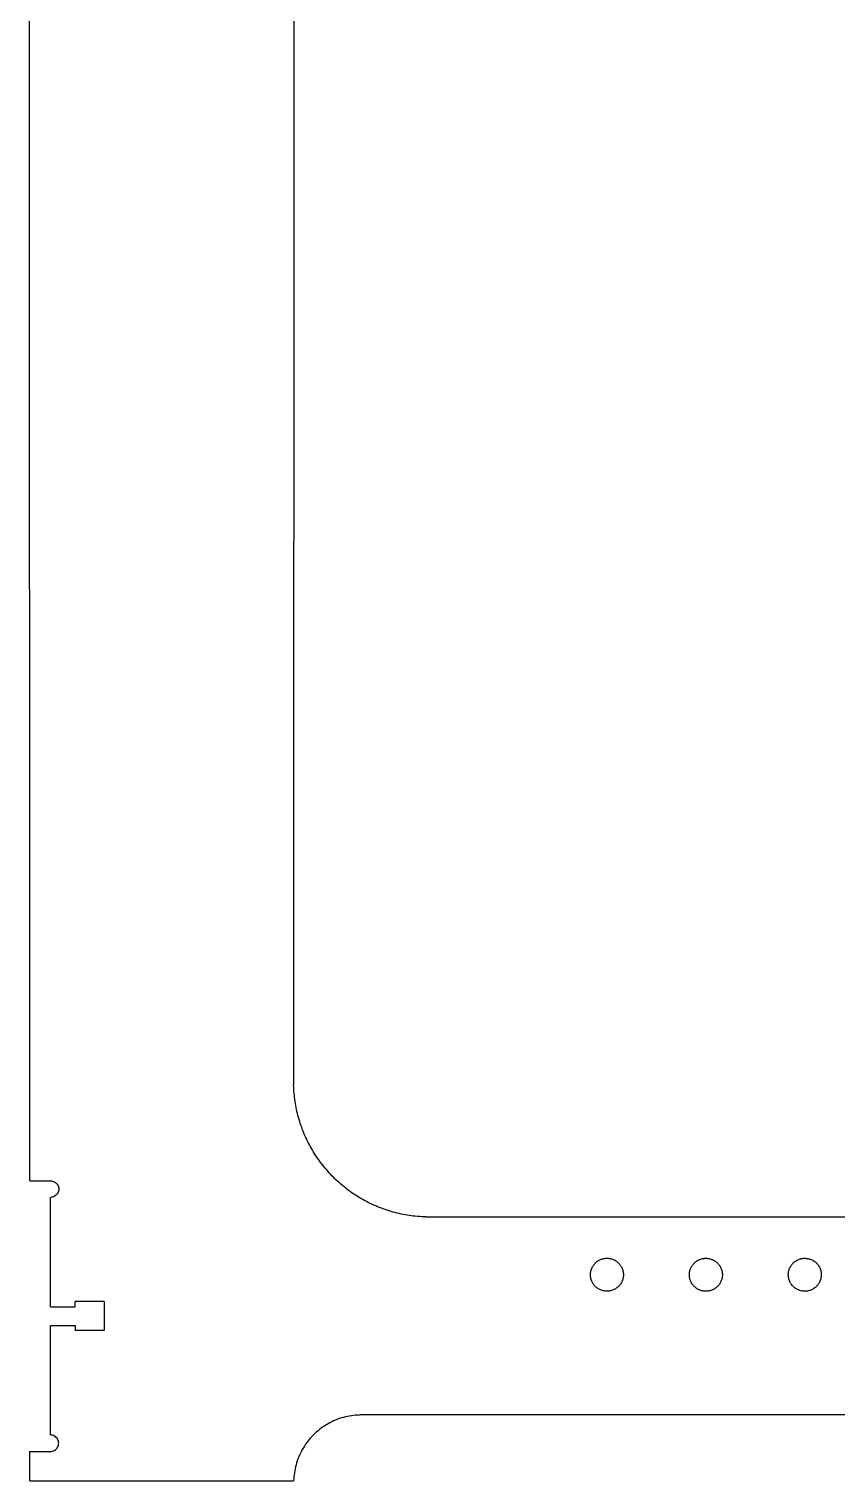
# Model space of a CAD drawing. Extents: x -72 to 72, y -22 to 22.
# Drawn here: x -72.39 to -60.14, y -22 to 0 of the extents above; entities that cross this region are included whole.
import ezdxf

# ---------------------------------------------------------------- set-up
doc = ezdxf.new("R2010")
doc.units = 0
doc.header["$MEASUREMENT"] = 0
doc.layers.get('0').update_dxf_attribs({"linetype": 'CONTINUOUS'})

msp = doc.modelspace()

# ---------------------------------------------------------------- linework, layer by layer
for p, q in [((-68.373, 16.001), (-68.376, -15.999)), ((-72.375, -17.452), (-72.388, 14.203)), ((-68.375, -16.03), (-68.376, -15.999)), ((-68.373, -16.061), (-68.375, -16.03)), ((-68.371, -16.092), (-68.373, -16.061)), ((-68.368, -16.123), (-68.371, -16.092)), ((-68.365, -16.155), (-68.368, -16.123)), ((-68.362, -16.185), (-68.365, -16.155)), ((-68.358, -16.216), (-68.362, -16.185)), ((-68.354, -16.247), (-68.358, -16.216)), ((-68.349, -16.278), (-68.354, -16.247)), ((-68.343, -16.309), (-68.349, -16.278)), ((-68.338, -16.339), (-68.343, -16.309)), ((-68.331, -16.37), (-68.338, -16.339)), ((-68.325, -16.4), (-68.331, -16.37)), ((-68.317, -16.431), (-68.325, -16.4)), ((-68.31, -16.461), (-68.317, -16.431)), ((-68.302, -16.491), (-68.31, -16.461)), ((-68.293, -16.521), (-68.302, -16.491)), ((-68.284, -16.551), (-68.293, -16.521)), ((-68.275, -16.581), (-68.284, -16.551)), ((-68.265, -16.61), (-68.275, -16.581)), ((-68.254, -16.64), (-68.265, -16.61)), ((-68.244, -16.669), (-68.254, -16.64)), ((-68.232, -16.698), (-68.244, -16.669)), ((-68.221, -16.727), (-68.232, -16.698)), ((-68.209, -16.756), (-68.221, -16.727)), ((-68.196, -16.784), (-68.209, -16.756)), ((-68.183, -16.812), (-68.196, -16.784)), ((-68.17, -16.841), (-68.183, -16.812)), ((-68.156, -16.869), (-68.17, -16.841)), ((-68.141, -16.896), (-68.156, -16.869)), ((-68.127, -16.924), (-68.141, -16.896)), ((-68.112, -16.951), (-68.127, -16.924)), ((-68.096, -16.978), (-68.112, -16.951)), ((-68.08, -17.005), (-68.096, -16.978)), ((-68.064, -17.032), (-68.08, -17.005)), ((-68.047, -17.058), (-68.064, -17.032)), ((-68.03, -17.084), (-68.047, -17.058)), ((-68.013, -17.11), (-68.03, -17.084)), ((-67.995, -17.135), (-68.013, -17.11)), ((-67.977, -17.16), (-67.995, -17.135)), ((-67.958, -17.185), (-67.977, -17.16)), ((-67.939, -17.21), (-67.958, -17.185)), ((-67.919, -17.235), (-67.939, -17.21)), ((-67.9, -17.259), (-67.919, -17.235)), ((-67.88, -17.282), (-67.9, -17.259)), ((-67.859, -17.306), (-67.88, -17.282)), ((-67.838, -17.329), (-67.859, -17.306)), ((-67.817, -17.352), (-67.838, -17.329)), ((-67.795, -17.375), (-67.817, -17.352)), ((-67.774, -17.397), (-67.795, -17.375)), ((-72.375, -17.452), (-72.062, -17.452)), ((-72.062, -17.452), (-72.046, -17.453)), ((-72.046, -17.453), (-72.03, -17.456)), ((-72.03, -17.456), (-72.014, -17.461)), ((-72.014, -17.461), (-72, -17.468)), ((-72, -17.468), (-71.986, -17.477)), ((-71.986, -17.477), (-71.974, -17.488)), ((-71.974, -17.488), (-71.963, -17.501)), ((-71.963, -17.501), (-71.954, -17.514)), ((-71.954, -17.514), (-71.947, -17.529)), ((-71.947, -17.529), (-71.941, -17.544)), ((-71.941, -17.544), (-71.938, -17.56)), ((-71.938, -17.593), (-71.941, -17.609)), ((-71.938, -17.56), (-71.937, -17.577)), ((-71.937, -17.577), (-71.938, -17.593)), ((-67.751, -17.419), (-67.774, -17.397)), ((-67.729, -17.44), (-67.751, -17.419)), ((-67.706, -17.461), (-67.729, -17.44)), ((-67.683, -17.482), (-67.706, -17.461)), ((-67.659, -17.503), (-67.683, -17.482)), ((-67.635, -17.523), (-67.659, -17.503)), ((-67.611, -17.543), (-67.635, -17.523)), ((-67.587, -17.562), (-67.611, -17.543)), ((-67.562, -17.581), (-67.587, -17.562)), ((-67.537, -17.6), (-67.562, -17.581)), ((-72.046, -17.701), (-72.062, -17.702)), ((-72.062, -19.361), (-72.062, -17.702)), ((-72.03, -17.697), (-72.046, -17.701)), ((-72.014, -17.692), (-72.03, -17.697)), ((-72, -17.685), (-72.014, -17.692)), ((-71.986, -17.676), (-72, -17.685)), ((-71.974, -17.665), (-71.986, -17.676)), ((-71.963, -17.653), (-71.974, -17.665)), ((-71.954, -17.639), (-71.963, -17.653)), ((-71.947, -17.624), (-71.954, -17.639)), ((-71.941, -17.609), (-71.947, -17.624)), ((-67.512, -17.618), (-67.537, -17.6)), ((-67.487, -17.636), (-67.512, -17.618)), ((-67.461, -17.653), (-67.487, -17.636)), ((-67.435, -17.671), (-67.461, -17.653)), ((-67.408, -17.687), (-67.435, -17.671)), ((-67.382, -17.704), (-67.408, -17.687)), ((-67.355, -17.72), (-67.382, -17.704)), ((-67.328, -17.735), (-67.355, -17.72)), ((-67.301, -17.75), (-67.328, -17.735)), ((-67.273, -17.765), (-67.301, -17.75)), ((-67.245, -17.779), (-67.273, -17.765)), ((-67.217, -17.793), (-67.245, -17.779)), ((-67.189, -17.806), (-67.217, -17.793)), ((-67.161, -17.819), (-67.189, -17.806)), ((-67.132, -17.832), (-67.161, -17.819)), ((-67.104, -17.844), (-67.132, -17.832)), ((-67.075, -17.856), (-67.104, -17.844)), ((-67.046, -17.867), (-67.075, -17.856)), ((-67.016, -17.878), (-67.046, -17.867)), ((-66.987, -17.888), (-67.016, -17.878)), ((-66.957, -17.898), (-66.987, -17.888)), ((-66.928, -17.907), (-66.957, -17.898)), ((-66.898, -17.916), (-66.928, -17.907)), ((-66.868, -17.925), (-66.898, -17.916)), ((-66.838, -17.933), (-66.868, -17.925)), ((-66.808, -17.941), (-66.838, -17.933)), ((-66.777, -17.948), (-66.808, -17.941)), ((-66.747, -17.955), (-66.777, -17.948)), ((-66.716, -17.961), (-66.747, -17.955)), ((-66.686, -17.967), (-66.716, -17.961)), ((-66.655, -17.972), (-66.686, -17.967)), ((-66.624, -17.977), (-66.655, -17.972)), ((-66.593, -17.981), (-66.624, -17.977)), ((-66.562, -17.985), (-66.593, -17.981)), ((-66.531, -17.989), (-66.562, -17.985)), ((-66.5, -17.992), (-66.531, -17.989)), ((-66.469, -17.994), (-66.5, -17.992)), ((-66.438, -17.996), (-66.469, -17.994)), ((-66.407, -17.998), (-66.438, -17.996)), ((-66.376, -17.999), (-66.407, -17.998)), ((-66.376, -17.999), (-48.626, -18)), ((-63.807, -18.702), (-63.798, -18.693)), ((-63.798, -18.693), (-63.788, -18.684)), ((-63.788, -18.684), (-63.778, -18.676)), ((-63.778, -18.676), (-63.768, -18.668)), ((-63.768, -18.668), (-63.757, -18.661)), ((-63.757, -18.661), (-63.745, -18.655)), ((-63.745, -18.655), (-63.734, -18.649)), ((-63.734, -18.649), (-63.722, -18.643)), ((-63.722, -18.643), (-63.709, -18.639)), ((-63.709, -18.639), (-63.697, -18.635)), ((-63.697, -18.635), (-63.684, -18.631)), ((-63.684, -18.631), (-63.671, -18.629)), ((-63.671, -18.629), (-63.659, -18.626)), ((-63.659, -18.626), (-63.646, -18.625)), ((-63.646, -18.625), (-63.632, -18.624)), ((-63.632, -18.624), (-63.619, -18.624)), ((-63.619, -18.624), (-63.606, -18.625)), ((-63.606, -18.625), (-63.593, -18.626)), ((-63.593, -18.626), (-63.58, -18.629)), ((-63.58, -18.629), (-63.568, -18.631)), ((-63.568, -18.631), (-63.555, -18.635)), ((-63.555, -18.635), (-63.542, -18.639)), ((-63.542, -18.639), (-63.53, -18.643)), ((-63.53, -18.643), (-63.518, -18.649)), ((-63.518, -18.649), (-63.507, -18.655)), ((-63.507, -18.655), (-63.495, -18.661)), ((-63.495, -18.661), (-63.484, -18.668)), ((-63.484, -18.668), (-63.474, -18.676)), ((-63.474, -18.676), (-63.464, -18.684)), ((-63.464, -18.684), (-63.454, -18.693)), ((-63.454, -18.693), (-63.445, -18.702)), ((-62.312, -18.707), (-62.303, -18.698)), ((-62.303, -18.698), (-62.293, -18.689)), ((-62.293, -18.689), (-62.283, -18.68)), ((-62.283, -18.68), (-62.273, -18.672)), ((-62.273, -18.672), (-62.262, -18.665)), ((-62.262, -18.665), (-62.251, -18.658)), ((-62.251, -18.658), (-62.239, -18.652)), ((-62.239, -18.652), (-62.228, -18.646)), ((-62.228, -18.646), (-62.216, -18.641)), ((-62.216, -18.641), (-62.203, -18.637)), ((-62.203, -18.637), (-62.191, -18.633)), ((-62.191, -18.633), (-62.178, -18.63)), ((-62.178, -18.63), (-62.165, -18.628)), ((-62.165, -18.628), (-62.152, -18.626)), ((-62.152, -18.626), (-62.141, -18.625)), ((-62.141, -18.625), (-62.139, -18.625)), ((-62.139, -18.625), (-62.126, -18.624)), ((-62.126, -18.624), (-62.113, -18.625)), ((-62.113, -18.625), (-62.1, -18.626)), ((-62.1, -18.626), (-62.087, -18.628)), ((-62.087, -18.628), (-62.074, -18.63)), ((-62.074, -18.63), (-62.061, -18.633)), ((-62.061, -18.633), (-62.049, -18.637)), ((-62.049, -18.637), (-62.036, -18.641)), ((-62.036, -18.641), (-62.024, -18.646)), ((-62.024, -18.646), (-62.012, -18.652)), ((-62.012, -18.652), (-62.001, -18.658)), ((-62.001, -18.658), (-61.99, -18.665)), ((-61.99, -18.665), (-61.979, -18.672)), ((-61.979, -18.672), (-61.969, -18.68)), ((-61.969, -18.68), (-61.959, -18.689)), ((-61.959, -18.689), (-61.949, -18.698)), ((-61.949, -18.698), (-61.94, -18.707)), ((-60.805, -18.7), (-60.796, -18.691)), ((-60.796, -18.691), (-60.786, -18.683)), ((-60.786, -18.683), (-60.776, -18.674)), ((-60.776, -18.674), (-60.765, -18.667)), ((-60.765, -18.667), (-60.754, -18.66)), ((-60.754, -18.66), (-60.743, -18.653)), ((-60.743, -18.653), (-60.731, -18.648)), ((-60.731, -18.648), (-60.719, -18.642)), ((-60.719, -18.642), (-60.707, -18.638)), ((-60.707, -18.638), (-60.694, -18.634)), ((-60.694, -18.634), (-60.681, -18.631)), ((-60.681, -18.631), (-60.67, -18.628)), ((-60.67, -18.628), (-60.669, -18.628)), ((-60.669, -18.628), (-60.656, -18.626)), ((-60.656, -18.626), (-60.645, -18.625)), ((-60.645, -18.625), (-60.643, -18.625)), ((-60.643, -18.625), (-60.63, -18.625)), ((-60.63, -18.625), (-60.616, -18.625)), ((-60.616, -18.625), (-60.603, -18.626)), ((-60.603, -18.626), (-60.59, -18.627)), ((-60.59, -18.627), (-60.577, -18.629)), ((-60.577, -18.629), (-60.565, -18.632)), ((-60.565, -18.632), (-60.552, -18.636)), ((-60.552, -18.636), (-60.54, -18.64)), ((-60.54, -18.64), (-60.528, -18.645)), ((-60.528, -18.645), (-60.516, -18.65)), ((-60.516, -18.65), (-60.504, -18.656)), ((-60.504, -18.656), (-60.493, -18.663)), ((-60.493, -18.663), (-60.482, -18.67)), ((-60.482, -18.67), (-60.471, -18.678)), ((-60.471, -18.678), (-60.461, -18.686)), ((-60.461, -18.686), (-60.452, -18.695)), ((-60.452, -18.695), (-60.443, -18.705)), ((-63.876, -18.868), (-63.875, -18.855)), ((-63.876, -18.881), (-63.876, -18.868)), ((-63.875, -18.894), (-63.876, -18.881)), ((-63.875, -18.855), (-63.874, -18.842)), ((-63.874, -18.907), (-63.875, -18.894)), ((-63.874, -18.842), (-63.872, -18.829)), ((-63.872, -18.92), (-63.874, -18.907)), ((-63.872, -18.829), (-63.869, -18.816)), ((-63.869, -18.816), (-63.866, -18.803)), ((-63.866, -18.803), (-63.862, -18.791)), ((-63.862, -18.791), (-63.857, -18.779)), ((-63.857, -18.779), (-63.852, -18.767)), ((-63.852, -18.767), (-63.846, -18.755)), ((-63.846, -18.755), (-63.839, -18.744)), ((-63.839, -18.744), (-63.832, -18.733)), ((-63.832, -18.733), (-63.824, -18.722)), ((-63.824, -18.722), (-63.816, -18.712)), ((-63.816, -18.712), (-63.807, -18.702)), ((-63.445, -18.702), (-63.436, -18.712)), ((-63.436, -18.712), (-63.428, -18.722)), ((-63.428, -18.722), (-63.42, -18.733)), ((-63.42, -18.733), (-63.413, -18.744)), ((-63.413, -18.744), (-63.406, -18.755)), ((-63.406, -18.755), (-63.4, -18.767)), ((-63.4, -18.767), (-63.395, -18.779)), ((-63.395, -18.779), (-63.39, -18.791)), ((-63.39, -18.791), (-63.386, -18.803)), ((-63.386, -18.803), (-63.383, -18.816)), ((-63.383, -18.816), (-63.38, -18.829)), ((-63.38, -18.829), (-63.378, -18.842)), ((-63.378, -18.907), (-63.38, -18.92)), ((-63.378, -18.842), (-63.377, -18.855)), ((-63.377, -18.894), (-63.378, -18.907)), ((-63.377, -18.855), (-63.376, -18.868)), ((-63.376, -18.881), (-63.377, -18.894)), ((-63.376, -18.868), (-63.376, -18.881)), ((-62.376, -18.861), (-62.375, -18.848)), ((-62.376, -18.874), (-62.376, -18.861)), ((-62.376, -18.888), (-62.376, -18.874)), ((-62.375, -18.901), (-62.376, -18.888)), ((-62.375, -18.848), (-62.373, -18.835)), ((-62.373, -18.914), (-62.375, -18.901)), ((-62.373, -18.835), (-62.37, -18.822)), ((-62.37, -18.926), (-62.373, -18.914)), ((-62.37, -18.822), (-62.367, -18.81)), ((-62.367, -18.81), (-62.364, -18.797)), ((-62.364, -18.797), (-62.359, -18.785)), ((-62.359, -18.785), (-62.354, -18.773)), ((-62.354, -18.773), (-62.349, -18.761)), ((-62.349, -18.761), (-62.342, -18.749)), ((-62.342, -18.749), (-62.336, -18.738)), ((-62.336, -18.738), (-62.328, -18.727)), ((-62.328, -18.727), (-62.32, -18.717)), ((-62.32, -18.717), (-62.312, -18.707)), ((-61.94, -18.707), (-61.932, -18.717)), ((-61.932, -18.717), (-61.924, -18.727)), ((-61.924, -18.727), (-61.916, -18.738)), ((-61.916, -18.738), (-61.909, -18.749)), ((-61.909, -18.749), (-61.903, -18.761)), ((-61.903, -18.761), (-61.898, -18.773)), ((-61.898, -18.773), (-61.893, -18.785)), ((-61.893, -18.785), (-61.888, -18.797)), ((-61.888, -18.797), (-61.884, -18.81)), ((-61.884, -18.81), (-61.881, -18.822)), ((-61.881, -18.822), (-61.879, -18.835)), ((-61.879, -18.914), (-61.881, -18.926)), ((-61.879, -18.835), (-61.877, -18.848)), ((-61.877, -18.901), (-61.879, -18.914)), ((-61.877, -18.848), (-61.876, -18.861)), ((-61.876, -18.888), (-61.877, -18.901)), ((-61.876, -18.861), (-61.876, -18.874)), ((-61.876, -18.874), (-61.876, -18.888)), ((-60.876, -18.865), (-60.875, -18.852)), ((-60.876, -18.878), (-60.876, -18.865)), ((-60.875, -18.891), (-60.876, -18.878)), ((-60.875, -18.852), (-60.873, -18.839)), ((-60.874, -18.904), (-60.875, -18.891)), ((-60.872, -18.917), (-60.874, -18.904)), ((-60.873, -18.839), (-60.871, -18.826)), ((-60.87, -18.93), (-60.872, -18.917)), ((-60.871, -18.826), (-60.868, -18.813)), ((-60.868, -18.813), (-60.865, -18.801)), ((-60.865, -18.801), (-60.861, -18.788)), ((-60.861, -18.788), (-60.856, -18.776)), ((-60.856, -18.776), (-60.85, -18.764)), ((-60.85, -18.764), (-60.844, -18.753)), ((-60.844, -18.753), (-60.838, -18.741)), ((-60.838, -18.741), (-60.83, -18.73)), ((-60.83, -18.73), (-60.822, -18.72)), ((-60.822, -18.72), (-60.814, -18.71)), ((-60.814, -18.71), (-60.805, -18.7)), ((-60.443, -18.705), (-60.434, -18.714)), ((-60.434, -18.714), (-60.426, -18.725)), ((-60.426, -18.725), (-60.418, -18.735)), ((-60.418, -18.735), (-60.411, -18.746)), ((-60.411, -18.746), (-60.405, -18.758)), ((-60.405, -18.758), (-60.399, -18.77)), ((-60.399, -18.77), (-60.394, -18.782)), ((-60.394, -18.782), (-60.389, -18.794)), ((-60.389, -18.794), (-60.385, -18.806)), ((-60.385, -18.806), (-60.382, -18.819)), ((-60.382, -18.819), (-60.38, -18.832)), ((-60.378, -18.91), (-60.381, -18.923)), ((-60.38, -18.832), (-60.378, -18.845)), ((-60.378, -18.845), (-60.376, -18.858)), ((-60.377, -18.897), (-60.378, -18.91)), ((-60.376, -18.884), (-60.377, -18.897)), ((-60.376, -18.858), (-60.376, -18.871)), ((-60.376, -18.871), (-60.376, -18.884)), ((-63.869, -18.933), (-63.872, -18.92)), ((-63.866, -18.945), (-63.869, -18.933)), ((-63.862, -18.958), (-63.866, -18.945)), ((-63.857, -18.97), (-63.862, -18.958)), ((-63.852, -18.982), (-63.857, -18.97)), ((-63.846, -18.994), (-63.852, -18.982)), ((-63.839, -19.005), (-63.846, -18.994)), ((-63.832, -19.016), (-63.839, -19.005)), ((-63.824, -19.027), (-63.832, -19.016)), ((-63.816, -19.037), (-63.824, -19.027)), ((-63.807, -19.046), (-63.816, -19.037)), ((-63.798, -19.056), (-63.807, -19.046)), ((-63.788, -19.064), (-63.798, -19.056)), ((-63.778, -19.073), (-63.788, -19.064)), ((-63.768, -19.08), (-63.778, -19.073)), ((-63.757, -19.087), (-63.768, -19.08)), ((-63.745, -19.094), (-63.757, -19.087)), ((-63.734, -19.1), (-63.745, -19.094)), ((-63.722, -19.105), (-63.734, -19.1)), ((-63.709, -19.11), (-63.722, -19.105)), ((-63.697, -19.114), (-63.709, -19.11)), ((-63.684, -19.117), (-63.697, -19.114)), ((-63.672, -19.12), (-63.684, -19.117)), ((-63.659, -19.122), (-63.672, -19.12)), ((-63.646, -19.124), (-63.659, -19.122)), ((-63.632, -19.124), (-63.646, -19.124)), ((-63.619, -19.124), (-63.632, -19.124)), ((-63.606, -19.124), (-63.619, -19.124)), ((-63.593, -19.122), (-63.606, -19.124)), ((-63.58, -19.12), (-63.593, -19.122)), ((-63.568, -19.117), (-63.58, -19.12)), ((-63.555, -19.114), (-63.568, -19.117)), ((-63.542, -19.11), (-63.555, -19.114)), ((-63.53, -19.105), (-63.542, -19.11)), ((-63.518, -19.1), (-63.53, -19.105)), ((-63.507, -19.094), (-63.518, -19.1)), ((-63.495, -19.087), (-63.507, -19.094)), ((-63.484, -19.08), (-63.495, -19.087)), ((-63.474, -19.073), (-63.484, -19.08)), ((-63.464, -19.064), (-63.474, -19.073)), ((-63.454, -19.056), (-63.464, -19.064)), ((-63.445, -19.046), (-63.454, -19.056)), ((-63.436, -19.037), (-63.445, -19.046)), ((-63.428, -19.027), (-63.436, -19.037)), ((-63.42, -19.016), (-63.428, -19.027)), ((-63.413, -19.005), (-63.42, -19.016)), ((-63.406, -18.994), (-63.413, -19.005)), ((-63.4, -18.982), (-63.406, -18.994)), ((-63.395, -18.97), (-63.4, -18.982)), ((-63.39, -18.958), (-63.395, -18.97)), ((-63.386, -18.945), (-63.39, -18.958)), ((-63.383, -18.933), (-63.386, -18.945)), ((-63.38, -18.92), (-63.383, -18.933)), ((-62.367, -18.939), (-62.37, -18.926)), ((-62.364, -18.952), (-62.367, -18.939)), ((-62.359, -18.964), (-62.364, -18.952)), ((-62.354, -18.976), (-62.359, -18.964)), ((-62.349, -18.988), (-62.354, -18.976)), ((-62.342, -18.999), (-62.349, -18.988)), ((-62.336, -19.011), (-62.342, -18.999)), ((-62.328, -19.021), (-62.336, -19.011)), ((-62.32, -19.032), (-62.328, -19.021)), ((-62.312, -19.042), (-62.32, -19.032)), ((-62.303, -19.051), (-62.312, -19.042)), ((-62.293, -19.06), (-62.303, -19.051)), ((-62.283, -19.069), (-62.293, -19.06)), ((-62.273, -19.077), (-62.283, -19.069)), ((-62.262, -19.084), (-62.273, -19.077)), ((-62.251, -19.091), (-62.262, -19.084)), ((-62.239, -19.097), (-62.251, -19.091)), ((-62.228, -19.103), (-62.239, -19.097)), ((-62.216, -19.108), (-62.228, -19.103)), ((-62.203, -19.112), (-62.216, -19.108)), ((-62.191, -19.116), (-62.203, -19.112)), ((-62.178, -19.119), (-62.191, -19.116)), ((-62.165, -19.121), (-62.178, -19.119)), ((-62.152, -19.123), (-62.165, -19.121)), ((-62.139, -19.124), (-62.152, -19.123)), ((-62.126, -19.124), (-62.139, -19.124)), ((-62.113, -19.124), (-62.126, -19.124)), ((-62.1, -19.123), (-62.113, -19.124)), ((-62.087, -19.121), (-62.1, -19.123)), ((-62.074, -19.119), (-62.087, -19.121)), ((-62.061, -19.116), (-62.074, -19.119)), ((-62.049, -19.112), (-62.061, -19.116)), ((-62.036, -19.108), (-62.049, -19.112)), ((-62.024, -19.103), (-62.036, -19.108)), ((-62.012, -19.097), (-62.024, -19.103)), ((-62.001, -19.091), (-62.012, -19.097)), ((-61.99, -19.084), (-62.001, -19.091)), ((-61.979, -19.077), (-61.99, -19.084)), ((-61.969, -19.069), (-61.979, -19.077)), ((-61.959, -19.06), (-61.969, -19.069)), ((-61.949, -19.051), (-61.959, -19.06)), ((-61.94, -19.042), (-61.949, -19.051)), ((-61.932, -19.032), (-61.94, -19.042)), ((-61.924, -19.021), (-61.932, -19.032)), ((-61.916, -19.011), (-61.924, -19.021)), ((-61.909, -18.999), (-61.916, -19.011)), ((-61.903, -18.988), (-61.909, -18.999)), ((-61.898, -18.976), (-61.903, -18.988)), ((-61.893, -18.964), (-61.898, -18.976)), ((-61.888, -18.952), (-61.893, -18.964)), ((-61.884, -18.939), (-61.888, -18.952)), ((-61.881, -18.926), (-61.884, -18.939)), ((-60.866, -18.943), (-60.87, -18.93)), ((-60.863, -18.955), (-60.866, -18.943)), ((-60.858, -18.967), (-60.863, -18.955)), ((-60.853, -18.979), (-60.858, -18.967)), ((-60.847, -18.991), (-60.853, -18.979)), ((-60.841, -19.003), (-60.847, -18.991)), ((-60.834, -19.014), (-60.841, -19.003)), ((-60.826, -19.024), (-60.834, -19.014)), ((-60.818, -19.035), (-60.826, -19.024)), ((-60.809, -19.044), (-60.818, -19.035)), ((-60.8, -19.054), (-60.809, -19.044)), ((-60.791, -19.063), (-60.8, -19.054)), ((-60.78, -19.071), (-60.791, -19.063)), ((-60.77, -19.079), (-60.78, -19.071)), ((-60.759, -19.086), (-60.77, -19.079)), ((-60.748, -19.093), (-60.759, -19.086)), ((-60.736, -19.099), (-60.748, -19.093)), ((-60.724, -19.104), (-60.736, -19.099)), ((-60.712, -19.109), (-60.724, -19.104)), ((-60.7, -19.113), (-60.712, -19.109)), ((-60.687, -19.117), (-60.7, -19.113)), ((-60.674, -19.12), (-60.687, -19.117)), ((-60.662, -19.122), (-60.674, -19.12)), ((-60.649, -19.124), (-60.662, -19.122)), ((-60.635, -19.124), (-60.649, -19.124)), ((-60.622, -19.124), (-60.635, -19.124)), ((-60.609, -19.124), (-60.622, -19.124)), ((-60.596, -19.123), (-60.609, -19.124)), ((-60.583, -19.121), (-60.596, -19.123)), ((-60.57, -19.118), (-60.583, -19.121)), ((-60.558, -19.115), (-60.57, -19.118)), ((-60.545, -19.111), (-60.558, -19.115)), ((-60.533, -19.107), (-60.545, -19.111)), ((-60.521, -19.101), (-60.533, -19.107)), ((-60.509, -19.096), (-60.521, -19.101)), ((-60.498, -19.089), (-60.509, -19.096)), ((-60.487, -19.082), (-60.498, -19.089)), ((-60.476, -19.075), (-60.487, -19.082)), ((-60.466, -19.067), (-60.476, -19.075)), ((-60.456, -19.058), (-60.466, -19.067)), ((-60.447, -19.049), (-60.456, -19.058)), ((-60.438, -19.039), (-60.447, -19.049)), ((-60.429, -19.029), (-60.438, -19.039)), ((-60.422, -19.019), (-60.429, -19.029)), ((-60.414, -19.008), (-60.422, -19.019)), ((-60.408, -18.996), (-60.414, -19.008)), ((-60.402, -18.985), (-60.408, -18.996)), ((-60.396, -18.973), (-60.402, -18.985)), ((-60.391, -18.961), (-60.396, -18.973)), ((-60.387, -18.948), (-60.391, -18.961)), ((-60.384, -18.936), (-60.387, -18.948)), ((-60.381, -18.923), (-60.384, -18.936)), ((-71.687, -19.361), (-71.687, -19.28)), ((-71.25, -19.28), (-71.687, -19.28)), ((-71.25, -19.28), (-71.25, -19.718)), ((-72.062, -19.361), (-71.687, -19.361)), ((-72.063, -21.302), (-72.062, -19.642)), ((-72.062, -19.642), (-71.687, -19.642)), ((-71.687, -19.642), (-71.687, -19.717)), ((-71.25, -19.718), (-71.687, -19.717)), ((-67.825, -21.116), (-67.852, -21.131)), ((-67.797, -21.102), (-67.825, -21.116)), ((-67.769, -21.089), (-67.797, -21.102)), ((-67.74, -21.077), (-67.769, -21.089)), ((-67.711, -21.065), (-67.74, -21.077)), ((-67.682, -21.055), (-67.711, -21.065)), ((-67.652, -21.045), (-67.682, -21.055)), ((-67.622, -21.036), (-67.652, -21.045)), ((-67.592, -21.028), (-67.622, -21.036)), ((-67.562, -21.021), (-67.592, -21.028)), ((-67.531, -21.015), (-67.562, -21.021)), ((-67.5, -21.01), (-67.531, -21.015)), ((-67.469, -21.006), (-67.5, -21.01)), ((-67.438, -21.003), (-67.469, -21.006)), ((-67.407, -21), (-67.438, -21.003)), ((-67.407, -21), (-67.376, -20.999)), ((-52.377, -21), (-67.376, -20.999)), ((-72.046, -21.303), (-72.063, -21.302)), ((-72.03, -21.306), (-72.046, -21.303)), ((-72.015, -21.311), (-72.03, -21.306)), ((-72, -21.318), (-72.015, -21.311)), ((-71.986, -21.327), (-72, -21.318)), ((-71.974, -21.338), (-71.986, -21.327)), ((-71.963, -21.351), (-71.974, -21.338)), ((-68.097, -21.322), (-68.118, -21.346)), ((-68.075, -21.3), (-68.097, -21.322)), ((-68.053, -21.278), (-68.075, -21.3)), ((-68.03, -21.257), (-68.053, -21.278)), ((-68.006, -21.237), (-68.03, -21.257)), ((-67.982, -21.217), (-68.006, -21.237)), ((-67.957, -21.199), (-67.982, -21.217)), ((-67.931, -21.181), (-67.957, -21.199)), ((-67.905, -21.163), (-67.931, -21.181)), ((-67.879, -21.147), (-67.905, -21.163)), ((-67.852, -21.131), (-67.879, -21.147)), ((-72.375, -21.999), (-72.375, -21.552)), ((-72.375, -21.552), (-72.063, -21.552)), ((-72.063, -21.552), (-72.046, -21.551)), ((-72.046, -21.551), (-72.03, -21.547)), ((-72.03, -21.547), (-72.015, -21.542)), ((-72.015, -21.542), (-72, -21.535)), ((-72, -21.535), (-71.986, -21.526)), ((-71.986, -21.526), (-71.974, -21.515)), ((-71.974, -21.515), (-71.963, -21.503)), ((-71.954, -21.364), (-71.963, -21.351)), ((-71.963, -21.503), (-71.954, -21.489)), ((-71.947, -21.379), (-71.954, -21.364)), ((-71.954, -21.489), (-71.947, -21.474)), ((-71.942, -21.394), (-71.947, -21.379)), ((-71.947, -21.474), (-71.942, -21.459)), ((-71.939, -21.41), (-71.942, -21.394)), ((-71.942, -21.459), (-71.939, -21.443)), ((-71.938, -21.427), (-71.939, -21.41)), ((-71.939, -21.443), (-71.938, -21.427)), ((-68.259, -21.55), (-68.273, -21.578)), ((-68.244, -21.523), (-68.259, -21.55)), ((-68.228, -21.496), (-68.244, -21.523)), ((-68.212, -21.47), (-68.228, -21.496)), ((-68.195, -21.444), (-68.212, -21.47)), ((-68.176, -21.418), (-68.195, -21.444)), ((-68.158, -21.393), (-68.176, -21.418)), ((-68.138, -21.369), (-68.158, -21.393)), ((-68.118, -21.346), (-68.138, -21.369)), ((-68.339, -21.753), (-68.347, -21.783)), ((-68.33, -21.723), (-68.339, -21.753)), ((-68.321, -21.693), (-68.33, -21.723)), ((-68.31, -21.664), (-68.321, -21.693)), ((-68.299, -21.635), (-68.31, -21.664)), ((-68.286, -21.606), (-68.299, -21.635)), ((-68.273, -21.578), (-68.286, -21.606)), ((-72.375, -21.999), (-68.376, -21.999)), ((-68.375, -21.968), (-68.376, -21.999)), ((-68.372, -21.937), (-68.375, -21.968)), ((-68.369, -21.906), (-68.372, -21.937)), ((-68.365, -21.875), (-68.369, -21.906)), ((-68.36, -21.844), (-68.365, -21.875)), ((-68.354, -21.813), (-68.36, -21.844)), ((-68.347, -21.783), (-68.354, -21.813))]:
    msp.add_line(p, q)

doc.saveas('drawing.dxf')
